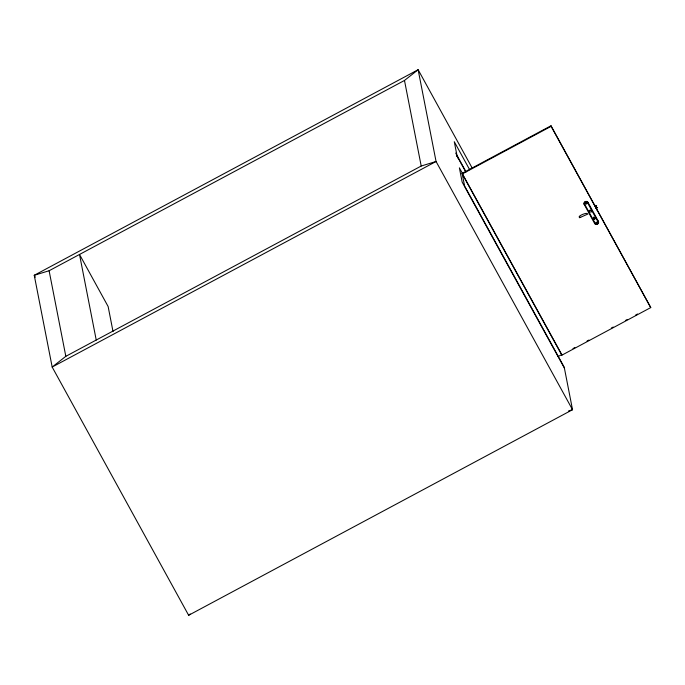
<?xml version="1.0" encoding="UTF-8"?>
<svg xmlns="http://www.w3.org/2000/svg" width="685" height="685" viewBox="0 0 685 685"><rect width="100%" height="100%" fill="white"/><g stroke="black" fill="none" stroke-linecap="round" stroke-linejoin="round"><path stroke-width="1.03" d="M586.18 203.539L586.317 204.121L586 203.505M593.415 217.804L594.434 217.565M596.763 222.411L596.087 222.214L596.669 222.565M595.582 206.605L596.652 205.748L595.333 206.519M596.292 208.266L597.628 207.504L596.121 207.829M551.005 125.766L551.117 126.34L462.238 173.939L561.871 355.173L650.75 307.582L551.005 125.766L462.127 173.356L464.593 186.003L564.226 367.237L572.532 409.716L188.64 615.276L52.18 367.049L34.25 275.284L49.106 270.746L404.484 80.453L418.133 69.724L472.205 168.082M568.567 410.923L572.532 409.716L436.062 161.489L421.207 166.027L65.828 356.32L52.18 367.049L436.062 161.489L418.133 69.724L34.25 275.284L35.278 277.16M580.948 217.111L587.961 214.011M188.64 615.276L190.25 614.017M596.19 222.377L596.164 222.548M580.692 217.273C575.4 217.359 585.041 212.684 587.165 213.463M594.374 204.353L597.303 210.244L597.294 209.67M558.078 356.568L561.76 354.59L462.127 173.356M572.985 348.579L574.852 347.578M587.019 341.07L588.886 340.068M611.345 328.046L613.212 327.036M625.379 320.529L627.246 319.527M635.671 315.014L637.538 314.013M594.135 219.072C596.429 219.876 593.415 215.261 593.433 217.941M596.233 208.189L596.121 207.589M584.81 204.541L584.639 204.061A1.618 1.584 -11.1 0 1 587.387 202.589L587.662 203.017M595.265 223.438L584.802 204.481M551.117 126.34L650.75 307.582M587.653 202.948L597.851 221.546M593.441 217.847L594.417 219.44L595 218.455M594.092 219.191L593.39 217.719M469.679 169.734L454.275 141.709L457.092 156.137L458.154 158.055L456.758 155.392M455.696 153.072L466.005 171.815M456.544 155.161L465.826 172.021M462.974 174.367L459.378 167.834L462.169 182.124L564.389 368.059M597.842 221.486L598.014 221.966M561.76 354.59L561.871 355.173M404.484 80.453L421.207 166.027M113.034 331.574L108.136 306.529L79.511 254.46L96.234 340.043M49.106 270.746L65.828 356.32M589.417 211.442A0.908 0.89 -11.1 0 1 590.128 210.132A0.908 0.89 -11.1 0 1 591.078 211.263M591.155 212.05A0.976 0.959 -11.1 0 1 590.787 212.393M589.46 212.007A0.976 0.959 -11.1 0 1 589.494 211.048M590.093 210.62A0.976 0.959 -11.1 0 1 591.275 211.322M598.296 221.092A2.158 2.115 -11.1 0 1 597.423 223.969A2.158 2.115 -11.1 0 1 594.494 223.13M584.305 204.704A2.158 2.115 -11.1 0 1 585.187 201.827A2.158 2.115 -11.1 0 1 588.107 202.666M598.005 221.906A1.618 1.584 -11.1 0 1 595.256 223.37M584.647 204.121A1.618 1.584 -11.1 0 1 587.396 202.649M580.007 217.539L579.373 217.616L580.007 217.539M598.33 221.264L588.081 202.503A2.158 2.115 -11.1 0 0 585.153 201.664A2.158 2.115 -11.1 0 0 584.279 204.541L594.529 223.293A2.158 2.115 -11.1 0 0 597.457 224.141A2.158 2.115 -11.1 0 0 598.33 221.264"/></g></svg>
